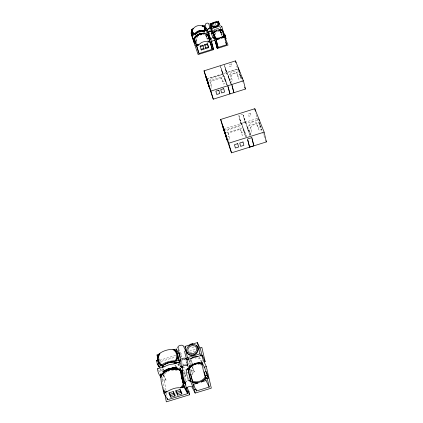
<?xml version="1.0" encoding="UTF-8"?>
<svg xmlns="http://www.w3.org/2000/svg" width="423" height="423" viewBox="0 0 423 423"><rect width="100%" height="100%" fill="white"/><g stroke="black" fill="none" stroke-linecap="round" stroke-linejoin="round"><path stroke-width="0.32" stroke-dasharray="2.12 1.59" d="M185.168 380.726L185.549 378.527M187.167 373.123L187.69 372.081M214.509 23.561L215.455 23.26L216.005 25.391M213.869 25.348L215.756 24.745L215.344 23.149M194.03 36.373L195.283 35.971M213.192 30.276L221.155 27.749M213.266 30.979L214.435 30.604M220.272 30.995L221.018 33.919L222.191 33.544L221.245 31.143M205.832 34.411L207.164 39.053L208.312 38.689M221.018 33.919L221.277 34.575L223.571 33.845M206.387 78.905L237.52 69.065L243.273 83.595M206.784 79.059L223.275 73.845L225.142 80.872L222.678 81.65L221.261 76.785L220.166 75.553L210.257 78.683L209.972 80.354L211.267 85.256L210.035 85.642M239.841 74.189L240.301 76.087L237.832 76.864L236.801 72.698A3.373 2.601 -22.5 0 0 232.92 71.281A3.373 2.601 -22.5 0 0 230.408 74.813L231.455 78.879L228.991 79.656L225.602 68.891L226.913 74.12L226.342 72.597L224.502 65.576L227.156 72.619L237.969 69.198M208.232 81.322L224.174 76.288L227.875 86.287M231.212 83.585L229.033 77.8L230.498 83.669L229.906 82.099L228.076 75.056L239.534 71.434M209.644 88.497L212.113 87.714L210.955 83.685A6.049 4.669 -20.5 0 1 211.103 81.142L221.055 77.996A6.049 4.669 -20.5 0 1 222.482 80.047L223.571 84.098L226.046 83.315L226.628 84.891L225.121 79.038L227.262 84.827M229.906 82.099L232.38 81.316L231.307 76.336A3.384 2.601 -22.5 0 1 234.421 73.565A3.384 2.601 -22.5 0 1 237.752 75.125L238.784 79.297L241.258 78.514L240.396 74.971M223.423 129.094L257.099 118.514L255.809 113.004M224.243 130.39L242.109 124.785L239.053 116.515L240.893 123.601L241.554 125.388L240.269 120.19L243.944 131.87L241.274 132.706L239.873 127.804L238.725 126.572L227.986 129.946L227.643 131.643L228.917 136.581L227.854 136.92M259.468 122.897L260.346 126.683L257.686 127.561L256.687 123.357A3.648 2.617 -21.5 0 0 252.547 121.993A3.648 2.617 -21.5 0 0 249.76 125.631L250.781 129.729L248.111 130.564L246.318 123.463L258.686 119.582M226.458 132.885L243.167 127.646L246.456 136.534M250.649 135.18L248.486 129.433L249.877 135.265L249.184 133.425L247.397 126.318L259.817 122.421M227.236 140.304L229.911 139.463L228.764 135.408A6.551 4.695 -19.7 0 1 228.986 132.822L239.767 129.443A6.551 4.695 -19.7 0 1 241.253 131.495L242.321 135.577L244.996 134.736L243.167 127.646M249.184 133.425L251.865 132.584L250.839 127.556A3.664 2.617 -21.4 0 1 254.26 124.685A3.664 2.617 -21.4 0 1 257.803 126.202L258.797 130.411L261.483 129.57L260.452 125.108M194.004 346.923L191.196 347.78L190.974 346.781M159.46 360.333L176.195 355.22M189.499 351.153L195.68 349.261M159.201 358.778L160.756 361.528L175.513 357.017M189.594 352.719L194.469 351.227M180.695 357.118L181.79 356.785L181.155 353.702L179.156 349.805M191.963 363.976L190.794 364.33L190.445 362.717L188.785 363.225L189.187 365.118M202.554 360.745L201.385 361.099L199.667 357.498A4.679 2.395 -13.7 0 0 198.995 356.859M163.722 374.233L164.859 373.884M161.723 378.86L162.353 379.933L165.784 378.892L166.075 380.462L164.314 381.001L162.12 377.231M183.429 373.509L185.147 372.986L185.813 376.2L184.132 376.713M191.09 371.177L193.956 370.299L194.3 371.859L192.534 372.399L190.577 368.555M191.201 374.561L192.888 374.048L192.534 372.399M184.629 373.932L183.571 372.964M188.098 377.702L189.398 379.214M158.63 370.067L160.819 373.847M163.987 376.364L163.786 375.423A8.46 4.251 -12.8 0 1 163.564 373.974M166.075 380.462L164.055 376.956A8.471 4.246 -12.8 0 1 168.645 371.235M160.645 369.062L162.205 371.78M163.823 375.481L165.784 378.892M180.695 369.052L178.829 365.525A8.412 4.272 -12.7 0 0 176.698 363.944M179.162 365.192L178.517 363.976A8.397 4.278 -12.7 0 0 178.025 363.352M185.813 376.2L183.963 372.695A8.851 1.079 74.6 0 0 183.376 371.875M179.976 361.877L181.8 365.361M184.285 371.352L185.147 372.986M180.97 361.972L182.398 364.716M183.545 366.91L184.116 368.01L183.46 364.853L181.652 361.364M180.209 353.702L181.79 356.785M192.888 374.048L191.09 370.522A8.851 0.989 74.4 0 0 190.339 369.654M193.956 370.299L192.211 366.826L192.55 368.391L194.3 371.859M188.843 360.449L190.794 364.33M189.277 360.385L190.445 362.717M192.544 363.796L190.799 360.296A4.679 2.395 -13.7 0 1 190.688 359.476M190.673 359.899L191.133 361.839L192.587 364.753M201.485 362.12L200.016 359.037A4.69 2.395 -13.7 0 0 195.22 358.096M257.099 118.514L262.334 131.722M262.572 132.32L264.946 138.326M219.897 31.249A3.151 2.564 -23.8 0 1 221.055 32.582L222.059 36.172M228.076 75.056L231.175 83.278M246.318 123.463L243.209 115.209L245.007 122.31L245.678 124.092L244.431 118.884L248.111 130.564M247.397 126.318L250.739 135.191M223.275 73.845L220.663 66.786L222.535 73.798L223.101 75.326L221.758 70.107L225.142 80.872M246.376 136.518L244.245 130.765L245.678 136.581L244.996 134.736M205.478 35.162A5.631 4.6 -21.4 0 1 206.826 37.124L207.069 37.784A5.636 4.6 -21.4 0 0 204.193 35.035M196.251 40.973L196.124 40.597L196.944 43.432M183.492 373.763L183.762 374.54M196.658 42.316L196.996 43.484M206.826 37.124L208.185 41.845M206.054 35.003L207.164 39.053M206.63 32.899L206.757 33.348M205.943 31.54L206.577 33.866M224.174 76.288L226.046 83.315M220.383 65.665L222.535 73.798M213.562 23.862L213.975 25.459M227.156 72.619L228.991 79.656M224.227 64.444L226.342 72.597M242.109 124.785L243.944 131.87M220.584 27.204L220.906 28.473M221.71 31.646L222.033 32.909M219.817 26.845L220.298 28.743M221.055 32.582L221.948 36.098M220.378 31.064L221.277 34.575M236.743 65.914L237.52 69.065M239.867 74.316L240.301 76.087M240.497 75.352L241.11 77.88M260.51 125.398L261.483 129.57M259.384 122.559L260.357 126.726M183.994 375.37L184.476 378.035M187.23 375.698L188.018 379.494A10.808 1.258 74.5 0 1 186.945 375.185M178.548 364.034L178.86 365.583M163.553 374.725L163.844 376.306M160.756 361.528L160.983 362.791M162.02 368.459L162.363 370.347M164.314 381.001L166.075 390.667M166.551 393.242L167.254 397.107M160.428 369.29L161.105 373.044M162.353 379.933L164.098 389.604M184.518 378.5L184.555 378.96M215.27 34.792A3.157 2.564 -23.7 0 1 217.898 31.72A3.157 2.564 -23.7 0 1 221.314 33.243M196.32 41.147A5.636 4.6 -21.4 0 1 197.959 36.542M200.465 35.098A5.636 4.6 -21.4 0 1 201.411 34.871M213.964 31.365A3.135 2.559 -23.9 0 1 215.577 28.716A3.135 2.559 -23.9 0 1 218.818 28.494M214.831 30.234A3.141 2.564 -23.8 0 1 219.072 29.145M215.154 33.216A3.151 2.564 -23.8 0 1 215.355 32.767M196.103 40.529A5.631 4.6 -21.4 0 1 196.219 38.102M171.431 370.384A8.471 4.246 -12.8 0 1 178.014 370.537M181.425 365.525A2.935 0.36 74.4 0 1 180.626 362.083M181.874 365.44A3.712 1.882 -13.3 0 1 183.27 364.637M184.412 364.288A3.712 1.882 -13.3 0 1 186.146 364.134M181.652 361.369A4.775 0.576 74.3 0 1 181.446 360.935M191.133 361.839A4.69 2.395 -13.7 0 1 192.386 359.291M192.544 368.391A4.722 2.379 -13.7 0 1 193.29 366.26M198.26 364.446A4.722 2.379 -13.7 0 1 199.011 364.457M200.825 364.938A4.722 2.379 -13.7 0 1 201.496 365.572M186.633 363.077A2.935 0.338 74.3 0 1 186.279 361.702M186.12 360.914A2.935 0.338 74.3 0 1 186.051 360.147M181.345 365.652A3.807 0.465 74.4 0 1 180.489 362.252M186.622 363.41A3.807 0.434 74.3 0 1 185.856 360.153M183.365 359.275A3.691 1.888 -13.2 0 1 185.094 359.127M181.335 360.734A2.845 1.459 -13.2 0 1 182.345 360.063M183.677 359.656A2.845 1.459 -13.2 0 1 185.01 359.613M231.27 63.91L229.24 64.555L229.789 66.718L231.815 66.078L231.27 63.91M242.95 114.11L238.789 115.421L240.883 123.558L244.996 122.268L242.95 114.11M250.522 113.396L248.322 114.088L248.861 116.277L251.056 115.585L250.522 113.396"/><path stroke-width="0.63" d="M187.437 368.861L188.362 368.576L189.044 373.715L191.111 381.572L190.831 381.789L189.192 380.8L187.902 380.605M183.936 370.157L182.165 370.331L181.71 371.325L182.493 376.512L184.349 383.539L184.877 383.603L186.326 381.176M163.394 369.099L162.95 371.87L163.252 372.251L167.164 369.697L171.606 368.338M181.726 370.685L182.588 376.512L184.349 383.539M210.781 38.641L212.013 44.161M167.011 391.984A12.875 11.21 -39.2 0 1 163.156 389.858L163.415 391.296L165.493 392.444C170.041 389.9 175.069 387.124 180.605 387.849A12.875 11.21 -39.2 0 0 183.27 383.74L181.319 376.147L180.716 371.119A12.875 11.21 -39.2 0 0 177.158 369.189C171.722 368.2 166.63 370.96 162.215 373.578L160.65 375.91L161.29 382.255L163.151 389.853M195.992 34.94L195.928 36.574C198.086 33.935 201.681 32.756 204.965 33.703L203.759 32.148M174.683 363.954C179.685 358.429 160.761 364.24 162.363 366.519M203.489 31.519L204.219 31.202L202.844 31.556M184.877 383.603L184.777 382.455A10.808 1.311 74.6 0 1 182.413 370.886L181.827 370.775M210.289 39.804L208.412 34.443L210.289 39.804L210.643 39.794L210.569 39.128A7.011 0.301 73 0 0 208.782 34.3L208.306 34.437L209.819 33.528M202.379 33.74L199.228 34.48L196.15 36.954L195.257 37.235L195.384 37.684L194.136 38.081L199.022 53.51L212.24 49.317L207.979 35.347L207.296 33.898L205.821 34.363M207.127 30.276C205.827 29.911 207.185 33.036 208.095 32.899L207.244 30.165A2.464 2.02 -23 0 1 209.248 28.78M210.643 39.794L211.606 38.102M171.616 368.338L176.819 368.11L176.951 367.598L175.037 365.414M196.357 33.623L194.924 34.157L196.346 32.539L199.106 31.053L202.178 30.689L204.219 31.202M188.462 370.548L188.515 370.384A8.851 1.01 74.5 0 1 188.827 370.215M179.304 362.151C179.167 359.079 183.302 357.562 185.866 358.27C187.563 359.169 188.32 363.764 187.357 365.329L184.042 365.472L181.509 367.116L181.181 366.99L180.41 366.54L179.304 362.162M176.359 368.967L176.359 368.967C172.219 368.475 166.112 370.532 163.976 372.748M211.526 33.47L212.806 32.989M195.717 36.436L196.579 35.775A6.657 5.441 -21.4 0 1 203.971 33.428L204.521 33.692M208.095 32.899L209.813 31.424L211.992 31.662C212.774 31.249 212.06 27.876 211.003 29.044L210.866 28.69L211.616 28.849M163.252 372.251L163.981 371.22M188.362 368.576L186.511 370.389M176.877 369.105L177.893 368.793L180.526 370.178L181.552 377.025L183.561 385.163L182.123 387.383L180.605 387.849M183.561 385.163L183.772 385.549L183.101 386.685L182.334 387.769L182.123 387.383M176.338 361.073A10.305 8.809 -35.8 0 0 174.065 349.715L173.858 349.319C168.613 349.197 163.257 350.614 159.085 353.84L159.307 354.231L157.028 354.929L159.085 366.344L161.39 365.636L161.168 365.25C165.404 361.966 170.839 360.671 176.127 360.682L176.338 361.073L178.665 360.364L179.532 362.014L174.281 363.606L179.585 362.019L174.324 363.595M159.952 353.586L159.957 353.57A9.629 8.227 -35.7 0 0 162.041 364.975L162.051 364.98M221.99 30.144L221.853 29.8A6.942 4.14 -15.7 0 0 213.425 32.476L216.158 39.815L218.168 47.434L226.606 44.759L224.682 37.108L221.99 30.144A6.472 3.86 -15.7 0 0 218.844 30.155M161.597 375.095L162.437 373.964L162.215 373.578M173.726 363.717L175.693 361.988M206.514 30.472L208.328 28.595L210.564 28.515M166.234 369.866L164.378 372.33M209.792 40.571L208.872 41.639L207.873 41.956C204.669 40.862 200.893 42.131 198.873 44.812L197.874 45.134L196.457 44.801M209.914 41.02L208.994 42.089L208.872 41.639M197.879 35.31L198.487 34.564M164.351 372.367L164.325 372.404A8.46 4.251 -12.8 0 0 163.823 373.192M195.928 36.574L198.588 34.268M194.49 34.131L194.363 33.687L194.95 33.496C196.912 30.842 200.639 29.589 203.775 30.689L204.357 30.509L204.478 30.953L206.033 30.461L204.261 25.639L202.717 26.131L202.596 25.681L202.02 25.866C198.91 24.761 195.209 26.009 193.274 28.648L192.687 28.838L192.814 29.282A6.8 3.997 -16.6 0 0 194.495 34.126L192.951 34.623L191.286 29.769L192.814 29.282M196.346 36.796L197.774 35.395L196.42 36.738M163.558 373.165L163.341 373.403A12.875 11.21 -39.2 0 0 160.877 377.173M195.431 33.66C197.451 31.276 201.062 30.123 203.992 31.276M195.384 37.684L194.384 38.821L194.257 38.377L195.257 37.235M196.404 35.976L200.058 33.835L204.219 33.491M194.924 34.157L195.405 33.845M163.791 371.743C167.339 368.798 172.272 367.46 176.819 368.11M196.15 36.954L196.013 37.071A8.391 5.013 -16.6 0 0 194.437 38.905M163.86 372.859C167.302 369.903 172.034 368.729 176.497 369.004M162.707 365.863C166.255 362.997 171.019 361.834 175.519 362.22M196.848 35.833L199.519 34.305L201.998 33.681M197.853 35.336L198.704 34.786M212.653 37.705L214.768 38.424L213.462 34.512M197.874 35.342L200.19 34.152L202.575 33.803M166.213 369.951L164.647 371.013L169.412 368.65M185.824 359.227L186.961 358.836M198.588 34.268L202.062 33.285L204.965 33.703M187.378 368.893L185.893 369.57M167.297 369.364L167.757 369.136M198.747 34.781L201.718 33.84M210.078 23.788L218.368 21.15L220.261 25.935L211.902 28.595L210.078 23.788L211.421 28.827M191.069 32.92L192.544 37.695L191.069 32.92L192.19 32.56L193.041 35.209M191.608 34.501L192.729 34.147M204.499 33.644L205.044 33.47M207.349 32.735L207.963 32.539M210.934 29.023L211.659 31.128L212.473 31.106M203.881 33.962L205.102 33.57M214.038 35.183L213.203 32.021L216.803 30.874M218.606 30.303L221.61 29.346L221.969 30.25A6.937 4.14 -15.7 0 0 219.997 30.197M195.965 42.612L194.247 43.157L192.148 36.97M223.418 34.311L224.56 33.951L225.195 35.543L226.009 38.794L224.867 39.154M210.321 39.741L210.596 39.656M212.986 37.319L214.768 38.424M224.047 35.907L225.195 35.543M192.238 36.293L194.977 45.298L196.7 44.748M196.827 45.954L198.001 45.578L197.874 45.134M208.994 42.089L210.173 41.713M216.158 39.815L219.426 38.779A7.048 4.204 -15.7 0 1 215.836 38.964M224.682 37.108L221.409 38.149A7.048 4.204 -15.7 0 0 224.349 36.262M200.137 46.017L202.913 45.134L203.151 45.821L200.38 46.704L200.137 46.017L201.316 49.988L204.082 49.11L202.913 45.134M205.827 48.56L204.663 44.579L207.434 43.701L208.592 47.683L205.827 48.56L205.583 47.873L208.343 46.995L208.592 47.683M207.682 44.383L204.906 45.266L204.663 44.579M213.113 48.238L212.029 44.23L210.887 44.595L211.976 48.597L213.113 48.238L213.631 49.639L198.117 54.562L194.977 45.298M217.898 46.72L216.835 42.707L215.693 43.067L216.756 47.08L217.898 46.72L218.168 47.434M216.756 47.08L217.285 48.481L228.018 45.076L225.607 38.995M204.039 70.837L235.505 60.875L243.442 80.814L245.43 89.047L213.271 99.183L206.387 78.905L204.039 70.837L210.929 91.072L213.271 99.183M210.929 91.072L243.442 80.814M220.663 119.46L254.805 108.722L264.126 132.119L266.374 141.927L231.492 152.851L223.423 129.094L220.663 119.46L228.748 143.212L231.492 152.851M228.748 143.212L264.126 132.119M189.943 344.38L192.761 343.518M174.065 349.715L176.365 349.017L178.67 353.475M188.563 359.899L187.447 357.678L185.036 346.363L197.393 342.582L200.56 349.366L202.136 356.214M158.667 365.673L158.889 366.91L157.287 364.129L156.626 360.407L157.737 360.063M199.392 348.129L201.861 347.373L205.155 361.591L204.018 361.94M157.287 364.129L158.963 363.616M187.447 357.678L199.963 353.855L201.02 356.092M161.961 366.466L164.008 366.699M175.54 362.321L175.878 362.22M179.315 361.168L180.399 360.882A3.807 0.465 74.4 0 0 180.42 361.813M157.684 368.671L163.49 366.9M186.733 359.804L202.051 355.124M162.95 371.87L163.764 371.621M172.346 367.788A9.999 5.023 -12.8 0 1 175.334 367.624L176.951 367.598M180.41 366.54L181.335 366.26L181.509 367.116M188.098 364.198L187.178 364.478L187.357 365.329M160.65 375.91L160.872 376.296L160.555 374.535L162.437 373.964M177.893 368.793L178.099 369.184L180.314 368.507L182.054 371.785M197.303 363.526A10.543 9.348 -35.1 0 0 189.641 367.962L189.181 365.805L201.813 361.951L204.981 368.607L205.715 371.791M204.008 367.238L206.302 366.54L211.32 388.171L195.156 393.083L192.063 387.209A2.929 1.422 -13.4 0 0 188.589 386.765A2.929 1.422 -13.4 0 0 186.48 388.88L189.652 394.754L166.313 401.85L165.028 394.759M204.372 372.129L206.096 371.606L207.434 374.413L208.317 378.22L206.598 378.744L205.245 375.952L204.372 372.129L204.917 373.25M205.245 375.952L206.974 375.423L208.317 378.22M184.402 383.402L184.814 383.275M188.832 379.843L191.111 381.572M163.415 391.296L163.944 393.364L165.716 392.824L165.493 392.444M182.334 387.769L184.111 387.225L187.601 393.644L167.725 399.682L163.944 393.364M192.724 382.424L193.158 384.475L198.107 382.968A10.707 9.491 -35.1 0 1 192.724 382.424L190.308 373.409L189.441 367.571A10.554 9.348 -35.1 0 1 202.115 363.711L202.3 364.103A10.543 9.348 -35.1 0 0 199.37 363.457M193.158 384.475L196.521 390.931L209.226 387.066L206.054 380.552L201.105 382.054A10.707 9.491 -35.1 0 0 205.589 378.506L203.114 369.506L202.115 363.711M169.01 392.835L173.192 391.561L174.784 394.331L175.101 395.976L170.934 397.245L169.316 394.49L169.01 392.835L170.622 395.595L170.934 397.245M175.841 390.757L180.029 389.483L181.573 392.264L181.901 393.908L177.734 395.177L176.158 392.407L175.841 390.757L177.411 393.527L177.734 395.177M181.943 372.684A8.851 1.095 74.6 0 0 181.938 377.734A8.851 1.095 74.6 0 0 185.385 388.494L187.14 388.023L188.959 391.407L189.652 394.754M190.567 381.028L190.974 382.011A8.851 1.01 74.5 0 0 192.634 386.289L194.39 385.824M169.316 394.49L173.509 393.216L175.101 395.976M176.158 392.407L180.351 391.132L181.901 393.908M170.622 395.595L174.784 394.331M177.411 393.527L181.573 392.264M185.417 388.552L187.252 391.931L188.959 391.407M192.666 386.347L194.443 389.742L196.156 389.223M170.532 368.354L170.823 368.28M211.119 33.105L212.721 32.999M171.701 368.121L175.048 367.841L171.912 367.952M174.387 363.627L174.937 363.584M195.421 33.845L195.764 33.914M201.76 33.819L202.85 33.782M203.199 33.607L203.775 33.634M203.172 33.814L204.018 33.93M203.225 33.75L204.187 33.893M205.7 33.919L207.492 34.311L207.614 34.76L206.757 34.522M198.001 45.578L196.589 45.25M174.567 368.11L176.597 368.66A8.46 4.251 -12.8 0 1 177.697 368.956M174.546 368.105L173.774 367.857M178.099 369.184L180.732 370.564L180.314 368.507M165.716 392.824L163.638 391.672M173.002 349.583L173.012 349.588A9.629 8.227 -35.7 0 1 175.27 360.93M209.131 34.908L209.184 35.215M162.638 366.683L163.098 367.312M213.372 37.398L214.63 39.381A5.742 0.275 73.1 0 1 215.672 42.998M212.695 33.094L214.609 38.382M158.001 368.988L157.991 368.967A2.935 0.449 74.9 0 0 157.694 370.204A2.935 0.449 74.9 0 0 158.889 374.011L161.094 377.787M160.555 374.535L161.496 376.153M159.085 366.344L160.021 367.973M156.626 360.407L157.266 361.522M157.028 354.929L157.652 356.029M180.526 370.178L180.732 370.564M187.14 388.028L187.109 387.97A8.851 1.073 74.6 0 1 186.728 387.182M187.188 364.758A2.935 0.338 74.3 0 0 187.437 365.324L189.678 369.707M212.832 33.015L213.446 34.48M182.567 368.073L181.985 366.963A2.935 0.36 74.4 0 1 181.721 366.355M189.441 367.571L189.641 367.962M189.181 365.805L189.737 366.905M185.85 350.979L183.344 345.951A2.802 1.475 -13.1 0 0 179.997 345.417A2.802 1.475 -13.1 0 0 178.02 347.579M185.036 346.363L185.591 347.484M206.302 366.54L203.431 360.444A2.94 0.27 74 0 1 202.226 356.615A2.94 0.27 74 0 1 202.284 355.468L205.155 361.591M207.841 35.046L209.57 39.968A8.391 5.013 -16.6 0 1 207.873 41.956M192.037 35.521L192.962 38.424M208.016 35.379L207.635 34.707A8.391 5.013 -16.6 0 0 205.964 34.242M258.675 119.043L259.357 120.751M241.723 77.102L242.453 78.948M226.009 38.794L224.56 33.951M244.711 87.233L245.43 89.047M265.898 140.727L266.374 141.927M225.665 42.363L226.606 44.759M209.279 35.437L210.643 39.355M213.203 32.021L213.546 32.925A6.937 4.14 -15.7 0 1 215.048 31.767M211.854 31.302L211.992 31.662M211.976 48.597L212.24 49.317M204.082 49.11L203.838 48.428L201.078 49.301L201.316 49.988M210.432 28.404L209.924 27.109L209.972 27.595M193.893 38.488L195.14 42.141L194.046 38.382M199.022 53.51L194.136 38.081M205.71 29.906L205.218 28.605L205.282 29.092M206.984 30.007L206.339 28.251L206.398 28.732M211.86 28.997L211.045 26.755L211.167 27.564M205.864 30.361L206.017 30.853M208.005 32.291L208.359 33.507A1.909 1.56 -22.9 0 1 209.771 31.439A1.909 1.56 -22.9 0 1 211.986 32.349L211.659 31.128A2.475 2.02 -22.9 0 0 208.026 32.28L209.047 36.045M190.879 381.43L189.044 374.545L188.209 369.12M211.659 31.223L211.992 32.375M191.286 29.769L192.201 32.894M207.619 81.517L209.644 88.497L207.318 80.396M206.784 79.059L208.803 86.033L206.477 77.938M192.809 34.691L193.121 35.754M192.232 36.267L192.031 35.521M225.221 133.277L227.236 140.304M224.243 130.39L226.252 137.417L223.952 129.306L227.22 140.262M210.866 44.526L208.021 36.04M207.434 43.701L208.343 46.995M204.261 25.639L205.123 28.78M206.17 28.426L205.319 25.29A1.882 1.555 -23.2 0 1 206.699 23.217A1.882 1.555 -23.2 0 1 208.893 24.153L209.734 27.294M207.296 33.898L207.64 35.157M213.631 49.639L211.754 42.691A1.935 1.565 -22.6 0 1 213.187 40.587A1.935 1.565 -22.6 0 1 215.434 41.496L217.285 48.481M213.425 32.476L213.546 32.925M185.137 382.001L185.427 383.698A8.851 1.073 74.6 0 0 185.877 385.015M228.092 86.879L229.953 93.927L227.812 85.747M232.058 85.626L233.887 92.685L231.788 84.489M247.772 140.087L249.586 147.183M218.368 21.15L219.014 23.683M222.773 30.683L223.249 32.582M221.853 29.8L221.969 30.25M224.084 34.686L221.684 26.089L221.816 26.887M252.076 138.739L253.848 145.845M235.505 60.875L235.971 62.768M238.313 67.876L238.926 70.403M239.275 70.297L239.889 72.825M254.805 108.722L255.376 111.17M206.096 371.606L206.974 375.423M207.18 378.157L209.226 387.066M206.308 377.475L206.598 378.744M197.393 342.582L199.963 353.855M201.813 361.951L202.3 364.103M205.589 378.506L206.054 380.552M196.277 389.795L196.521 390.931M194.443 389.742L195.156 393.083M185.866 358.27L186.041 359.116M188.034 368.544L188.103 368.861M190.762 381.467L190.831 381.789M187.252 391.931L187.601 393.644M177.94 347.346L180.51 359.867M185.274 383.122L186.406 388.647M181.916 366.72L182.662 370.363M182.165 370.331L182.234 370.654M176.365 349.017L178.665 360.364M183.772 385.549L184.111 387.225M180.029 389.483L180.351 391.132M173.192 391.561L173.509 393.216M167.492 398.397L167.725 399.682M210.453 38.546L210.469 38.89M180.811 371.584L180.817 372.298M214.075 34.935A5.742 0.286 73.1 0 1 214.662 35.627A5.742 0.286 73.1 0 1 216.819 42.633M224.063 35.379A6.472 3.86 -15.7 0 1 215.55 38.081M213.557 32.825A6.472 3.86 -15.7 0 1 216.692 30.757M224.232 35.807A7.048 4.204 -15.7 0 1 215.714 38.514M210.384 28.827A2.464 2.02 -23 0 1 210.728 28.949M202.03 25.866A6.35 3.728 -16.6 0 1 203.78 30.683M194.945 33.496A6.35 3.728 -16.6 0 1 193.269 28.658M202.596 25.681A6.8 3.997 -16.6 0 1 204.357 30.509M194.369 33.681A6.8 3.997 -16.6 0 1 192.698 28.838M202.717 26.131A6.8 3.997 -16.6 0 1 204.478 30.953M195.611 34.517A5.605 4.595 -21.5 0 1 196.113 33.766M198.879 44.812A8.391 5.013 -16.6 0 1 196.256 44.203M219.801 29.414A3.135 2.559 -23.9 0 1 219.971 29.822M219.468 29.393A3.141 2.564 -23.8 0 1 220.055 30.07M211.326 33.554A7.011 0.323 73.1 0 1 212.711 37.245M196.515 33.644A6.858 5.615 -21.5 0 1 202.728 31.667M164.23 366.884A10.289 5.208 -12.7 0 1 173.546 364.034M164.235 371.008A9.999 5.023 -12.8 0 1 168.819 368.618M186.945 375.185A10.808 1.258 74.5 0 1 186.173 370.638M162.358 367.381A8.397 4.278 -12.7 0 1 162.612 366.598M164.748 364.303A8.397 4.278 -12.7 0 1 177.306 362.818M181.985 366.963A2.861 1.449 -13.3 0 1 182.022 366.196M186.717 364.763A2.861 1.449 -13.3 0 1 187.426 365.303M179.542 360.898A4.775 0.587 74.4 0 1 177.956 355.357A4.775 0.587 74.4 0 1 178.109 353.406M180.267 357.488A4.775 0.576 74.3 0 1 179.442 352.819M190.842 359.037A4.679 2.395 -13.7 0 1 197.879 356.457M192.951 364.689A4.711 2.385 -13.7 0 1 199.349 362.982M161.39 365.636A10.321 8.825 -35.8 0 1 158.244 361.263M158.202 357.023A10.321 8.825 -35.8 0 1 159.307 354.231M173.858 349.319A10.311 8.814 -35.7 0 1 176.127 360.682M161.179 365.239A10.311 8.814 -35.7 0 1 159.101 353.845M188.489 358.783A4.78 0.529 74.2 0 1 188.267 358.239M186.733 353.025A4.78 0.529 74.2 0 1 186.601 352.354M187.014 359.73A4.78 0.539 74.2 0 1 185.142 353.914A4.78 0.539 74.2 0 1 185.089 351.27M205.16 377.078A9.84 8.714 -35.1 0 1 192.301 380.991M189.62 368.401A9.84 8.714 -35.1 0 1 202.3 364.536M205.398 378.12A10.718 9.496 -35.1 0 1 192.523 382.038M196.098 345.565A5.927 5.145 -31.9 0 1 195.59 354.204A5.927 5.145 -31.9 0 1 186.955 352.227M192.703 381.483A8.851 0.989 74.4 0 1 190.752 374.27M180.515 360.74A3.691 1.888 -13.2 0 1 180.843 360.422M182.228 359.619A3.691 1.888 -13.2 0 1 182.789 359.423M218.828 90.205L215.841 91.146L216.782 94.482L219.754 93.541L218.828 90.205M223.704 88.666L220.716 89.607L221.636 92.949L224.608 92.013L223.704 88.666M251.822 137.639L247.508 138.993L249.575 147.141L253.837 145.808L251.822 137.639M237.705 143.651L234.458 144.666L235.389 148.018L238.614 147.008L237.705 143.651M242.992 141.991L239.751 143.006L240.655 146.369L243.881 145.359L242.992 141.991M206.038 76.933L205.419 75.109L206.979 80.18L206.038 76.933M223.349 127.831L222.62 125.694L224.285 131.104L223.349 127.831M213.409 27.294A3.944 2.316 -15.8 0 0 218.992 24.042A3.944 2.316 -15.8 0 0 213.049 23.254A3.944 2.316 -15.8 0 0 213.409 27.294M213.292 26.845A3.944 2.316 -15.8 0 0 218.876 23.593A3.944 2.316 -15.8 0 0 212.933 22.81A3.944 2.316 -15.8 0 0 213.292 26.845M213.784 26.321A3.077 1.803 -15.8 0 0 218.019 23.699A3.077 1.803 -15.8 0 0 213.292 23.223A3.077 1.803 -15.8 0 0 213.784 26.321M191.778 353.892A4.627 4.013 -31.9 0 0 196.346 347.542A4.627 4.013 -31.9 0 0 188.663 347.669A4.627 4.013 -31.9 0 0 191.778 353.892M191.408 355.093A5.933 5.15 -31.9 0 0 197.599 347.135A5.933 5.15 -31.9 0 0 187.791 346.918A5.933 5.15 -31.9 0 0 191.408 355.093"/></g></svg>
